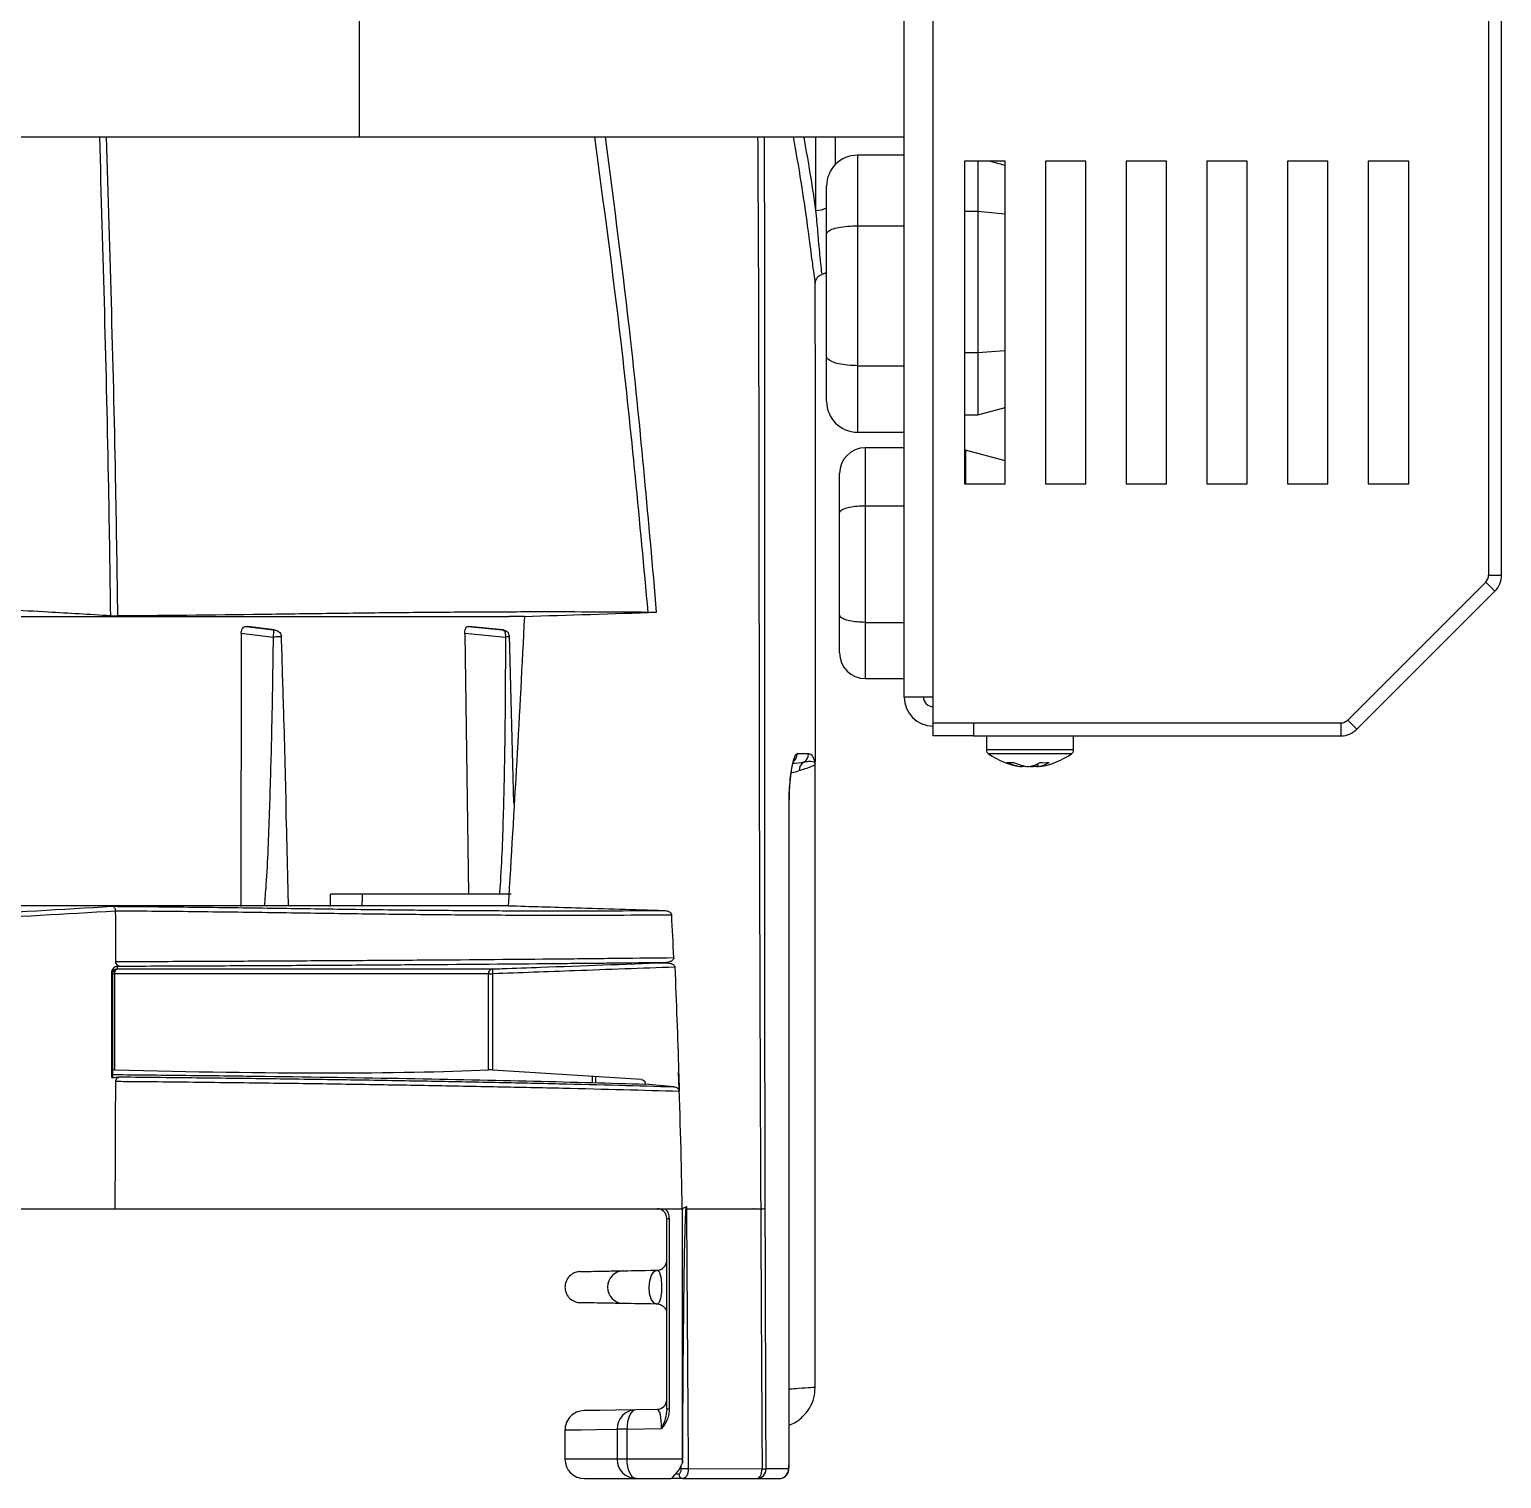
# Model space of a CAD drawing. Extents: x 9.3 to 87.2, y 0.6 to 68.8.
# Drawn here: x 39.923 to 44.482, y 54.122 to 58.611 of the extents above; entities that cross this region are included whole.
import ezdxf

# ---------------------------------------------------------------- set-up
doc = ezdxf.new("R2010")
doc.units = 0
doc.header["$MEASUREMENT"] = 0
doc.layers.add('OBJECT', color=7, linetype='CONTINUOUS')

msp = doc.modelspace()

# ---------------------------------------------------------------- linework, layer by layer
at = {"layer": 'OBJECT'}
for p, q in [((42.6315, 56.5432), (42.6315, 60.3632)), ((42.7215, 56.5432), (42.7215, 60.3632)), ((44.4415, 60.0258), (44.4415, 56.9206)), ((44.4815, 56.9206), (44.4815, 60.0258)), ((40.9445, 59.7782), (40.9445, 58.2782)), ((38.7275, 58.2782), (40.9445, 58.2782)), ((40.9445, 58.2782), (42.6315, 58.2782)), ((42.3585, 58.0508), (42.3585, 58.2782)), ((42.4185, 58.2782), (42.4185, 58.1924)), ((42.6315, 58.2217), (42.4875, 58.2217)), ((42.4875, 58.2217), (42.4875, 58.0031)), ((42.944, 58.2032), (42.819, 58.2032)), ((42.819, 58.2032), (42.819, 57.2032)), ((42.8595, 58.2032), (42.8595, 58.0472)), ((42.944, 58.1903), (42.8958, 58.2032)), ((42.944, 57.2032), (42.944, 58.2032)), ((43.194, 58.2032), (43.069, 58.2032)), ((43.069, 58.2032), (43.069, 57.2032)), ((43.194, 57.2032), (43.194, 58.2032)), ((43.444, 58.2032), (43.319, 58.2032)), ((43.319, 58.2032), (43.319, 57.2032)), ((43.444, 57.2032), (43.444, 58.2032)), ((43.694, 58.2032), (43.569, 58.2032)), ((43.569, 58.2032), (43.569, 57.2032)), ((43.694, 57.2032), (43.694, 58.2032)), ((43.944, 58.2032), (43.819, 58.2032)), ((43.819, 58.2032), (43.819, 57.2032)), ((43.944, 57.2032), (43.944, 58.2032)), ((44.194, 58.2032), (44.069, 58.2032)), ((44.069, 58.2032), (44.069, 57.2032)), ((44.194, 57.2032), (44.194, 58.2032)), ((42.3915, 57.977), (42.3915, 58.1257)), ((42.8595, 58.0472), (42.819, 58.0472)), ((42.944, 58.0395), (42.8595, 58.0472)), ((42.8595, 58.0472), (42.8595, 57.609)), ((42.4875, 58.0031), (42.6315, 58.0031)), ((42.4875, 58.0031), (42.4875, 57.5697)), ((42.3915, 57.5991), (42.3915, 57.977)), ((42.3915, 57.4597), (42.3915, 57.5991)), ((42.8595, 57.609), (42.819, 57.609)), ((42.944, 57.6153), (42.8595, 57.609)), ((42.8595, 57.609), (42.8595, 57.4177)), ((42.4875, 57.5697), (42.6315, 57.5697)), ((42.4875, 57.5697), (42.4875, 57.3637)), ((42.8595, 57.4177), (42.944, 57.4403)), ((42.819, 57.4177), (42.8595, 57.4177)), ((42.4875, 57.3637), (42.6315, 57.3637)), ((42.6315, 57.3153), (42.5115, 57.3153)), ((42.5115, 57.3153), (42.5115, 57.1358)), ((42.8215, 57.308), (42.819, 57.308)), ((42.944, 57.2752), (42.8215, 57.308)), ((42.8215, 57.308), (42.8215, 57.2032)), ((42.4315, 57.1133), (42.4315, 57.2353)), ((42.819, 57.2032), (42.944, 57.2032)), ((43.069, 57.2032), (43.194, 57.2032)), ((43.319, 57.2032), (43.444, 57.2032)), ((43.569, 57.2032), (43.694, 57.2032)), ((43.819, 57.2032), (43.944, 57.2032)), ((44.069, 57.2032), (44.194, 57.2032)), ((42.5115, 57.1358), (42.6315, 57.1358)), ((42.5115, 57.1358), (42.5115, 56.7745)), ((42.4315, 56.7984), (42.4315, 57.1133)), ((44.4328, 56.8994), (44.0053, 56.472)), ((44.4328, 56.8994), (44.461, 56.8712)), ((44.4415, 56.9206), (44.4815, 56.9206)), ((44.0336, 56.4437), (44.461, 56.8712)), ((42.4315, 56.6803), (42.4315, 56.7984)), ((40.5946, 56.7622), (40.6782, 56.7517)), ((40.5976, 56.7622), (40.5991, 56.7618)), ((40.6785, 56.7518), (40.5976, 56.7622)), ((40.6811, 56.7515), (40.5991, 56.7621)), ((40.6782, 56.7517), (40.6785, 56.7518)), ((41.2816, 56.7622), (41.3875, 56.7517)), ((41.3876, 56.7518), (41.2836, 56.7622)), ((41.3888, 56.7517), (41.2841, 56.7622)), ((41.3875, 56.7517), (41.3876, 56.7518)), ((42.5115, 56.7745), (42.6315, 56.7745)), ((42.5115, 56.7745), (42.5115, 56.6003)), ((40.5785, 56.7399), (40.5776, 55.894)), ((40.6777, 56.7275), (40.5785, 56.7399)), ((40.6778, 56.7291), (40.6777, 56.7275)), ((40.7037, 56.7284), (40.7036, 56.7299)), ((41.2713, 56.7399), (41.2827, 55.9325)), ((41.397, 56.7275), (41.2713, 56.7399)), ((41.397, 56.7291), (41.397, 56.7275)), ((41.4233, 56.2149), (41.4095, 56.7352)), ((42.5115, 56.6003), (42.6315, 56.6003)), ((42.7215, 56.5432), (42.6315, 56.5432)), ((42.7215, 56.4532), (42.7215, 56.5432)), ((42.7215, 56.4232), (42.7215, 56.4632)), ((42.7215, 56.4632), (42.8465, 56.4632)), ((42.8465, 56.4632), (42.8465, 56.4232)), ((42.8465, 56.4632), (43.9841, 56.4632)), ((43.9841, 56.4632), (43.9841, 56.4232)), ((44.0053, 56.472), (44.0336, 56.4437)), ((42.8465, 56.4232), (42.7215, 56.4232)), ((42.8465, 56.4232), (43.9841, 56.4232)), ((42.8865, 56.4232), (42.8865, 56.3798)), ((43.1565, 56.3798), (43.1565, 56.4232)), ((43.102, 56.3798), (42.8865, 56.3798)), ((43.0983, 56.3676), (42.8928, 56.3676)), ((43.1503, 56.3676), (43.0983, 56.3676)), ((43.1565, 56.3798), (43.102, 56.3798)), ((42.3565, 54.4047), (42.3565, 56.3357)), ((42.9959, 56.3278), (42.9964, 56.3315)), ((43.0014, 56.3278), (42.9959, 56.3283)), ((43.0017, 56.3303), (43.0014, 56.3278)), ((43.0052, 56.3278), (43.0053, 56.3296)), ((43.0215, 56.3284), (43.0253, 56.3278)), ((43.0253, 56.3292), (43.0253, 56.3278)), ((43.0416, 56.3281), (43.0417, 56.3278)), ((43.0417, 56.3278), (43.0471, 56.3283)), ((43.0472, 56.3278), (43.046, 56.3366)), ((42.2753, 54.1641), (42.2754, 56.2122)), ((40.725, 55.8967), (40.7189, 56.1621)), ((40.9548, 55.9325), (40.8559, 55.9325)), ((41.4153, 55.9325), (40.9548, 55.9325)), ((40.1902, 55.8802), (40.1902, 55.8802)), ((40.2052, 55.7086), (40.1952, 55.709)), ((41.8916, 55.7203), (41.8915, 55.7203)), ((40.1805, 55.6858), (40.1871, 55.6858)), ((40.1871, 55.6858), (40.1871, 55.3881)), ((41.3443, 55.6858), (40.1871, 55.6858)), ((40.1952, 55.7008), (41.3569, 55.7008)), ((41.3443, 55.388), (41.3443, 55.6858)), ((41.3443, 55.6858), (41.3572, 55.6858)), ((41.3572, 55.6858), (41.3572, 55.3877)), ((41.8186, 55.3581), (41.3572, 55.3877)), ((41.6665, 55.3487), (41.6665, 55.3679)), ((41.6764, 55.3672), (41.6764, 55.3485)), ((41.8301, 55.344), (41.8299, 55.3485)), ((41.9189, 55.336), (41.8301, 55.344)), ((41.9334, 55.3805), (41.9334, 55.3818)), ((39.7209, 54.9582), (40.1886, 54.9582)), ((41.8965, 54.9282), (41.9045, 54.9282)), ((41.8965, 54.3383), (41.8965, 54.9282)), ((41.9045, 54.9282), (41.9045, 54.3383)), ((41.9448, 54.9582), (41.9448, 54.1822)), ((41.9576, 54.9582), (42.1335, 54.9582)), ((42.1335, 54.9582), (42.1661, 54.9582)), ((42.1679, 54.9582), (42.1661, 54.9582)), ((42.1679, 54.9582), (42.1875, 54.9582)), ((41.8656, 54.6628), (41.8671, 54.6627)), ((41.8671, 54.3367), (41.8007, 54.3355)), ((41.8965, 54.3383), (41.9045, 54.3383)), ((41.5815, 54.2728), (41.5815, 54.1822)), ((41.7736, 54.2756), (41.743, 54.2756)), ((41.743, 54.2756), (41.743, 54.1822)), ((41.7736, 54.2756), (41.8806, 54.2774)), ((41.7736, 54.1822), (41.7736, 54.2756)), ((41.743, 54.1822), (41.5815, 54.1822)), ((41.7736, 54.1822), (41.743, 54.1822)), ((41.9448, 54.1822), (41.7736, 54.1822)), ((41.9417, 54.1524), (41.9416, 54.1631)), ((42.2741, 54.1497), (42.2751, 54.1617)), ((42.2751, 54.1617), (42.2749, 54.1641)), ((42.2752, 54.1641), (42.2749, 54.1641)), ((41.6415, 54.1222), (41.8018, 54.1222)), ((41.8018, 54.1222), (41.9105, 54.1222)), ((41.9468, 54.1222), (41.9105, 54.1222)), ((41.9244, 54.1372), (41.934, 54.1372)), ((41.9468, 54.1222), (42.1748, 54.1222)), ((42.1919, 54.1518), (41.9631, 54.1526)), ((42.2741, 54.1497), (42.2739, 54.1522))]:
    msp.add_line(p, q, dxfattribs=at)
at = {"layer": 'OBJECT', "flags": 128}
for points in [[(42.3915, 57.8587), (42.3861, 57.8555), (42.3774, 57.8519)], [(43.0052, 56.3278), (43.006, 56.3285), (43.0067, 56.3293)], [(43.0379, 56.3278), (43.0371, 56.3285), (43.0364, 56.3293)], [(43.0471, 56.3287), (43.0453, 56.3285), (43.0379, 56.3278)], [(42.275, 56.2122), (42.2753, 56.2122), (42.2753, 56.2122)], [(40.1952, 55.709), (40.1952, 55.7087), (40.1952, 55.7045), (40.1952, 55.7008)], [(40.1871, 55.6858), (40.1872, 55.6887), (40.1877, 55.6914), (40.1884, 55.694), (40.1894, 55.6962), (40.1906, 55.6981), (40.192, 55.6995), (40.1936, 55.7004), (40.1952, 55.7008)], [(41.8656, 54.6628), (41.8562, 54.6669), (41.8484, 54.6783), (41.8433, 54.6953), (41.8417, 54.7152), (41.8438, 54.7352), (41.8494, 54.7522), (41.8575, 54.7636), (41.867, 54.7677)], [(41.8689, 54.6641), (41.8671, 54.6627), (41.8671, 54.6627), (41.8671, 54.6627)], [(41.8007, 54.3355), (41.7375, 54.3344), (41.6901, 54.3336), (41.6583, 54.3331), (41.6425, 54.3328), (41.6405, 54.3328)], [(41.8007, 54.3355), (41.7953, 54.3343), (41.7901, 54.3308), (41.7853, 54.3253), (41.7812, 54.3178), (41.7778, 54.3087), (41.7754, 54.2984), (41.774, 54.2872), (41.7736, 54.2756)], [(41.5815, 54.2728), (41.5835, 54.2728), (41.5995, 54.2731), (41.6315, 54.2736), (41.6793, 54.2745), (41.743, 54.2756)], [(41.8018, 54.1222), (41.7963, 54.1234), (41.791, 54.1268), (41.7861, 54.1323), (41.7818, 54.1398), (41.7783, 54.1489), (41.7757, 54.1593), (41.7741, 54.1705), (41.7736, 54.1822)], [(42.1748, 54.1222), (42.1781, 54.1228), (42.1813, 54.1245), (42.1843, 54.1272), (42.1868, 54.1309), (42.189, 54.1353), (42.1905, 54.1405), (42.1915, 54.146), (42.1919, 54.1518)]]:
    msp.add_lwpolyline(points, dxfattribs=at)
at = {"layer": 'OBJECT'}
for centre, radius, start, end in [((42.4875, 58.1257), 0.096, 90, 180), ((42.3589, 58.1198), 0.0689, 269.7167, 298.28), ((42.4875, 57.4597), 0.096, 180, 270), ((42.5115, 57.2353), 0.08, 90, 180), ((44.4115, 56.9206), 0.03, 315, 0), ((44.4115, 56.9206), 0.07, 315, 0), ((42.5115, 56.6803), 0.08, 180, 270), ((42.7215, 56.5432), 0.09, 180, 270), ((42.7215, 56.5432), 0.03, 180, 270), ((43.9841, 56.4932), 0.03, 270, 315), ((43.9841, 56.4932), 0.07, 270, 315), ((42.2706, 56.3672), 0.0301, 306.7314, 0.0158), ((42.336, 56.3158), 0.0297, 120.7255, 180.837), ((42.3057, 56.3672), 0.03, 300.2765, 359.994), ((42.9015, 56.3798), 0.015, 180, 234.3318), ((43.0215, 56.547), 0.2208, 234.3318, 262.0078), ((43.0215, 56.547), 0.2208, 277.9922, 305.6682), ((43.1415, 56.3798), 0.015, 305.6682, 0), ((42.9603, 56.4359), 0.0959, 263.8937, 276.1063), ((43.0107, 56.4694), 0.1425, 244.8122, 264.0174), ((43.0342, 56.4823), 0.1554, 245.8158, 263.9361), ((43.0083, 56.3345), 0.00963, 202.5051, 224.4737), ((43.0035, 56.423), 0.0963, 278.4833, 301.0829), ((43.0099, 56.477), 0.1501, 275.9079, 284.1977), ((43.0351, 56.4099), 0.083, 278.3725, 303.3307), ((43.067, 56.514), 0.1741, 265.4693, 274.5307), ((40.1955, 55.6947), 0.015, 146.1157, 179.9981), ((40.1955, 55.6858), 0.015, 91.3475, 179.9832), ((41.3585, 55.6866), 0.0143, 96.4948, 183.2089), ((41.5818, 55.6978), 0.2249, 179.2164, 183.0351), ((41.8665, 54.9282), 0.03, 0, 90), ((41.8595, 54.9282), 0.045, 0, 41.8103), ((42.1864, 55.315), 0.3568, 270.1847, 272.4484), ((41.7637, 54.7152), 0.0507, 91.7195, 268.2155), ((41.8023, 54.2762), 0.0594, 91.5757, 180.6127), ((41.8665, 54.3667), 0.03, 271, 0), ((41.6415, 54.2728), 0.06, 91, 181.0759), ((41.6415, 54.1822), 0.06, 180, 270), ((41.8024, 54.1816), 0.0594, 179.4214, 269.4106), ((42.0048, 54.1822), 0.06, 180, 191.1569), ((42.2452, 54.1641), 0.03, 355.2512, 0.0013), ((41.948, 54.1362), 0.0141, 175.9417, 265.2627), ((41.9616, 53.0402), 1.1124, 89.9229, 91.0247), ((42.1746, 54.1519), 0.0297, 270.556, 0.5446), ((42.1905, 54.3822), 0.2304, 270.3476, 273.4245), ((42.2441, 54.1521), 0.0298, 270.3002, 0.2956), ((42.2443, 54.1522), 0.03, 270, 355.2215)]:
    msp.add_arc(centre, radius, start, end, dxfattribs=at)
for centre, major_axis, ratio, start_param, end_param in [((38.1141, 57.0772), (3.6002, -0.218), 0.063145, 5.476315, 5.477433), ((38.1162, 57.0772), (3.6002, -0.2775), 0.04139, 5.78984, 5.790958), ((36.9722, 36.1325), (2.8524, 49.5102), 0.060338, 5.126441, 5.127288), ((36.9314, 35.4214), (2.955, 51.2919), 0.060338, 5.126499, 5.127259), ((40.1955, 55.3868), (0.015, -0.001), 0.058259, 2.175467, 3.145395), ((38.1065, 55.701), (3.68, -0.2402), 0.058259, 5.317059, 5.791677), ((41.3575, 55.3868), (0.015, -0.001), 0.058259, 1.592052, 2.650084), ((41.8665, 54.2767), (0.0006, 0.06), 0.234538, 4.727081, 6.289684), ((41.8848, 54.1822), (0.0424, 0.0424), 0.999956, 4.649724, 5.173547)]:
    msp.add_ellipse(centre, major_axis=major_axis, ratio=ratio, start_param=start_param, end_param=end_param, dxfattribs=at)
for points, knots in [([(40.1398, 58.2782), (40.1504, 57.9159), (40.165, 57.4217), (40.172, 56.9269), (40.1739, 56.7948)], [0, 0, 0, 0, 0.7330386, 1, 1, 1, 1]), ([(40.197, 56.7944), (40.195, 56.9265), (40.1879, 57.4214), (40.1729, 57.9158), (40.1619, 58.2782)], [0, 0, 0, 0, 0.266884, 1, 1, 1, 1]), ([(41.6726, 58.2782), (41.7011, 58.0667), (41.767, 57.577), (41.8123, 57.085), (41.8381, 56.8056)], [0, 0, 0, 0, 0.432079, 1, 1, 1, 1]), ([(41.8653, 56.8061), (41.8409, 57.086), (41.798, 57.5778), (41.7343, 58.0673), (41.7069, 58.2782)], [0, 0, 0, 0, 0.5692, 1, 1, 1, 1]), ([(42.1781, 58.2782), (42.1788, 58.1512), (42.1822, 57.5344), (42.1816, 56.4277), (42.1855, 55.4481), (42.1875, 54.9582)], [0, 0, 0, 0, 0.114755, 0.557372, 1, 1, 1, 1]), ([(42.2016, 54.9585), (42.2006, 55.4483), (42.1987, 56.4278), (42.2017, 57.5344), (42.1996, 58.1512), (42.1992, 58.2782)], [0, 0, 0, 0, 0.442595, 0.885233, 1, 1, 1, 1]), ([(42.2881, 58.2782), (42.2909, 58.2623), (42.3036, 58.191), (42.3203, 58.0874), (42.336, 57.9718), (42.3464, 57.8927), (42.3537, 57.8418), (42.3553, 57.8306), (42.3561, 57.825)], [0, 0, 0, 0, 0.058348, 0.262354, 0.45896, 0.661146, 0.828782, 1, 1, 1, 1]), ([(42.3585, 58.0508), (42.3556, 58.0714), (42.3471, 58.1306), (42.3345, 58.2066), (42.3232, 58.2691), (42.3216, 58.2782)], [0, 0, 0, 0, 0.312322, 0.899937, 1, 1, 1, 1]), ([(42.3767, 57.856), (42.3767, 57.8555), (42.3769, 57.8542), (42.3735, 57.8883), (42.3688, 57.938), (42.3638, 57.9941), (42.3607, 58.0276), (42.3585, 58.0508)], [0, 0, 0, 0, 0.163091, 0.439551, 0.723731, 0.808784, 1, 1, 1, 1]), ([(42.3915, 57.977), (42.3915, 57.977), (42.3916, 57.9794), (42.3941, 57.9848), (42.4062, 57.9923), (42.428, 57.9984), (42.456, 58.0024), (42.477, 58.0029), (42.4875, 58.0031)], [0, 0, 0, 0, 0.003687, 0.16918, 0.383478, 0.59087, 0.795384, 1, 1, 1, 1]), ([(42.3564, 57.825), (42.3564, 57.8255), (42.3565, 57.8279), (42.3578, 57.8346), (42.3626, 57.8431), (42.37, 57.85), (42.3759, 57.8515), (42.378, 57.8521)], [0, 0, 0, 0, 0.048096, 0.23216, 0.51696, 0.829885, 1, 1, 1, 1]), ([(42.3568, 56.3416), (42.3568, 56.3835), (42.3568, 56.5123), (42.3568, 56.727), (42.3569, 56.9851), (42.3569, 57.2417), (42.3571, 57.4991), (42.3565, 57.6936), (42.3565, 57.8026), (42.3565, 57.825)], [0, 0, 0, 0, 0.084797, 0.2604, 0.434229, 0.606655, 0.779484, 0.954653, 1, 1, 1, 1]), ([(42.4875, 57.5697), (42.477, 57.5699), (42.456, 57.5705), (42.428, 57.5751), (42.4062, 57.582), (42.3941, 57.5903), (42.3916, 57.5963), (42.3915, 57.599), (42.3915, 57.5991)], [0, 0, 0, 0, 0.204615, 0.409128, 0.616517, 0.83082, 0.99631, 1, 1, 1, 1]), ([(42.4315, 57.1133), (42.4315, 57.1134), (42.4316, 57.1154), (42.4336, 57.1201), (42.4437, 57.1265), (42.4619, 57.1317), (42.4853, 57.1352), (42.5028, 57.1356), (42.5115, 57.1358)], [0, 0, 0, 0, 0.0036878, 0.1691837, 0.3834819, 0.5908735, 0.7953886, 1, 1, 1, 1]), ([(40.1739, 56.7948), (40.1095, 56.7987), (40.0451, 56.8024), (39.9807, 56.8061), (39.8984, 56.8108), (39.816, 56.8154), (39.7337, 56.82)], [0.00042223, 0.00042223, 0.00042223, 0.00042223, 0.00998302, 0.00998302, 0.00998302, 0.02220394, 0.02220394, 0.02220394, 0.02220394]), ([(41.8381, 56.8056), (41.7865, 56.806), (41.7325, 56.8063), (41.6201, 56.8067), (41.5617, 56.8068), (41.4403, 56.8067), (41.3773, 56.8065), (41.247, 56.8058), (41.18, 56.8053), (41.0419, 56.804), (40.971, 56.8032), (40.8252, 56.8014), (40.7503, 56.8003), (40.5212, 56.7974), (40.3623, 56.7956), (40.197, 56.7944)], [0, 0, 0, 0, 0.125, 0.125, 0.25, 0.25, 0.375, 0.375, 0.5, 0.5, 0.625, 0.625, 0.75, 0.75, 1, 1, 1, 1]), ([(42.5115, 56.7745), (42.5028, 56.7748), (42.4853, 56.7753), (42.4619, 56.7789), (42.4437, 56.7845), (42.4336, 56.7913), (42.4316, 56.7962), (42.4315, 56.7984), (42.4315, 56.7984)], [0, 0, 0, 0, 0.2046121, 0.409128, 0.6165191, 0.8308208, 0.996312, 1, 1, 1, 1]), ([(39.4265, 56.7932), (39.5294, 56.7932), (39.6303, 56.7932), (39.8281, 56.7932), (39.9252, 56.7932), (40.1151, 56.7932), (40.2075, 56.7932), (40.342, 56.7932), (40.3862, 56.7932), (40.4733, 56.7932), (40.5163, 56.7932), (40.6428, 56.7932), (40.7239, 56.7932), (40.8408, 56.7932), (40.8789, 56.7932), (40.9536, 56.7932), (40.9902, 56.7932), (41.0972, 56.7932), (41.1647, 56.7932), (41.2605, 56.7932), (41.2915, 56.7932), (41.3366, 56.7932), (41.3514, 56.7932), (41.3805, 56.7932), (41.3948, 56.7932), (41.4091, 56.7932)], [0, 0, 0, 0, 0.125, 0.125, 0.25, 0.25, 0.375, 0.375, 0.4375, 0.4375, 0.5, 0.5, 0.625, 0.625, 0.6875, 0.6875, 0.75, 0.75, 0.875, 0.875, 0.9375, 0.9375, 0.96875, 0.96875, 1, 1, 1, 1]), ([(40.1739, 56.7948), (40.1767, 56.7947), (40.18, 56.7946), (40.1878, 56.7944), (40.1922, 56.7944), (40.197, 56.7944)], [0, 0, 0, 0, 0.5, 0.5, 1, 1, 1, 1]), ([(40.5785, 56.7399), (40.5787, 56.7425), (40.5791, 56.7477), (40.582, 56.7545), (40.5863, 56.7595), (40.5908, 56.7619), (40.5936, 56.7621), (40.5946, 56.7622)], [0, 0, 0, 0, 0.221451, 0.442936, 0.663374, 0.88227, 1, 1, 1, 1]), ([(40.6782, 56.7517), (40.6782, 56.7517), (40.6786, 56.7516), (40.6793, 56.7507), (40.6794, 56.7476), (40.6789, 56.7418), (40.6783, 56.7357), (40.678, 56.7313), (40.6778, 56.7291)], [0, 0, 0, 0, 0.004563, 0.169628, 0.473652, 0.691285, 0.845259, 1, 1, 1, 1]), ([(40.6785, 56.7518), (40.6786, 56.7517), (40.6808, 56.7516), (40.6858, 56.7509), (40.6927, 56.748), (40.6986, 56.7431), (40.7026, 56.737), (40.7033, 56.7322), (40.7036, 56.7299)], [0, 0, 0, 0, 0.005299, 0.1814695, 0.4108007, 0.6144104, 0.8069869, 1, 1, 1, 1]), ([(41.2713, 56.7399), (41.2714, 56.7425), (41.2716, 56.7477), (41.2734, 56.7545), (41.2762, 56.7595), (41.2791, 56.7619), (41.281, 56.7621), (41.2816, 56.7622)], [0, 0, 0, 0, 0.2214495, 0.4429378, 0.6633712, 0.8822678, 1, 1, 1, 1]), ([(41.3875, 56.7517), (41.3876, 56.7517), (41.3886, 56.7516), (41.3913, 56.7507), (41.3944, 56.7476), (41.3963, 56.7418), (41.3971, 56.7357), (41.3971, 56.7313), (41.397, 56.7291)], [0, 0, 0, 0, 0.004557, 0.169629, 0.473651, 0.691287, 0.845259, 1, 1, 1, 1]), ([(41.3876, 56.7518), (41.3877, 56.7517), (41.3897, 56.7516), (41.3942, 56.7509), (41.4002, 56.7479), (41.4046, 56.7443), (41.4059, 56.7414), (41.4062, 56.7408)], [0, 0, 0, 0, 0.0078, 0.267406, 0.60532, 0.905341, 1, 1, 1, 1]), ([(40.6777, 56.7275), (40.6773, 56.6973), (40.6759, 56.592), (40.6727, 56.4115), (40.6661, 56.1861), (40.6599, 56.0143), (40.6522, 55.918), (40.6505, 55.8967)], [0, 0, 0, 0, 0.108843, 0.380177, 0.651516, 0.922882, 1, 1, 1, 1]), ([(40.7036, 56.7299), (40.701, 56.7297), (40.6957, 56.7293), (40.6838, 56.7292), (40.6778, 56.7291)], [0, 0, 0, 0, 0.488037, 1, 1, 1, 1]), ([(40.7184, 56.1624), (40.7183, 56.1723), (40.7175, 56.29), (40.7111, 56.4787), (40.7058, 56.6575), (40.7037, 56.7284)], [0, 0, 0, 0, 0.052177, 0.624298, 1, 1, 1, 1]), ([(41.397, 56.7275), (41.397, 56.6973), (41.3968, 56.592), (41.3954, 56.4115), (41.391, 56.1861), (41.3852, 56.0263), (41.3793, 55.9418), (41.3786, 55.9325)], [0, 0, 0, 0, 0.113749, 0.397313, 0.680882, 0.96448, 1, 1, 1, 1]), ([(41.4095, 56.7299), (41.4093, 56.7297), (41.4089, 56.7293), (41.4011, 56.7292), (41.397, 56.7291)], [0, 0, 0, 0, 0.488036, 1, 1, 1, 1]), ([(41.4096, 56.7299), (41.4093, 56.7325), (41.409, 56.7365), (41.4069, 56.7397), (41.4062, 56.7408)], [0, 0, 0, 0, 0.6814, 1, 1, 1, 1]), ([(42.3007, 56.3672), (42.2979, 56.3672), (42.2951, 56.3641), (42.2909, 56.3545), (42.2895, 56.3504), (42.2868, 56.3407), (42.2854, 56.335), (42.2829, 56.3217), (42.2817, 56.3141), (42.28, 56.3017), (42.2795, 56.2973), (42.2785, 56.2881), (42.278, 56.2833), (42.2768, 56.2683), (42.2761, 56.2578), (42.2752, 56.2354), (42.275, 56.2239), (42.275, 56.2122)], [0, 0, 0, 0, 0.25, 0.25, 0.375, 0.375, 0.5, 0.5, 0.625, 0.625, 0.6875, 0.6875, 0.75, 0.75, 0.875, 0.875, 1, 1, 1, 1]), ([(42.2755, 56.2125), (42.2754, 56.2176), (42.2753, 56.2353), (42.2768, 56.265), (42.2797, 56.2975), (42.2839, 56.3242), (42.2876, 56.3405), (42.2912, 56.3476), (42.2903, 56.3464), (42.2902, 56.3462)], [0, 0, 0, 0, 0.070107, 0.247289, 0.426385, 0.615329, 0.816967, 0.978621, 1, 1, 1, 1]), ([(42.3566, 56.3383), (42.3566, 56.3383), (42.3566, 56.3383), (42.3546, 56.3413), (42.3442, 56.3451), (42.3259, 56.3421), (42.3208, 56.3413)], [0, 0, 0, 0, 0.025516, 0.174702, 0.771823, 1, 1, 1, 1]), ([(42.3565, 56.3416), (42.356, 56.3434), (42.3549, 56.3472), (42.3463, 56.3661), (42.3382, 56.367), (42.3357, 56.3672)], [0, 0, 0, 0, 0.390964, 0.810988, 1, 1, 1, 1]), ([(42.2814, 56.3094), (42.2822, 56.3095), (42.292, 56.3102), (42.2994, 56.3129), (42.3063, 56.3154)], [0, 0, 0, 0, 0.0754868, 1, 1, 1, 1]), ([(42.3063, 56.3154), (42.3128, 56.3175), (42.3335, 56.3243), (42.3513, 56.3296), (42.3566, 56.3358), (42.3565, 56.3357), (42.3565, 56.3357)], [0, 0, 0, 0, 0.207804, 0.661614, 0.973314, 1, 1, 1, 1]), ([(42.3566, 56.3357), (42.3566, 56.3359), (42.3565, 56.3367), (42.3566, 56.3376), (42.3568, 56.3383)], [0, 0, 0, 0, 0.195956, 1, 1, 1, 1]), ([(41.3819, 55.8967), (41.2701, 55.8967), (41.1441, 55.8967), (40.864, 55.8967), (40.7116, 55.8967), (40.3826, 55.8967), (40.2081, 55.8967), (39.8391, 55.8967), (39.6472, 55.8967), (39.4478, 55.8967)], [0, 0, 0, 0, 0.25, 0.25, 0.5, 0.5, 0.75, 0.75, 1, 1, 1, 1]), ([(40.18, 55.8949), (40.2654, 55.8943), (40.3496, 55.8935), (40.5146, 55.8916), (40.5954, 55.8905), (40.7537, 55.8883), (40.8312, 55.8872), (40.9826, 55.8851), (41.0563, 55.8842), (41.1998, 55.8827), (41.2696, 55.8821), (41.4051, 55.8813), (41.4708, 55.8811), (41.5975, 55.8809), (41.6586, 55.881), (41.7762, 55.8814), (41.8327, 55.8817), (41.8868, 55.8822)], [0, 0, 0, 0, 0.125, 0.125, 0.25, 0.25, 0.375, 0.375, 0.5, 0.5, 0.625, 0.625, 0.75, 0.75, 0.875, 0.875, 1, 1, 1, 1]), ([(40.1902, 55.8802), (40.1901, 55.884), (40.1889, 55.8877), (40.1852, 55.893), (40.1826, 55.8946), (40.18, 55.8949)], [0, 0, 0, 0, 0.5, 0.5, 1, 1, 1, 1]), ([(41.912, 55.8679), (41.8576, 55.8674), (41.8008, 55.8671), (41.6824, 55.8666), (41.621, 55.8665), (41.4933, 55.8666), (41.4271, 55.8668), (41.2905, 55.8675), (41.2201, 55.8681), (41.0753, 55.8695), (41.0009, 55.8704), (40.848, 55.8725), (40.7697, 55.8736), (40.6099, 55.8758), (40.5282, 55.8769), (40.3615, 55.8788), (40.2765, 55.8796), (40.1902, 55.8802)], [0, 0, 0, 0, 0.125, 0.125, 0.25, 0.25, 0.375, 0.375, 0.5, 0.5, 0.625, 0.625, 0.75, 0.75, 0.875, 0.875, 1, 1, 1, 1]), ([(41.8868, 55.8822), (41.8919, 55.882), (41.8969, 55.8812), (41.904, 55.8782), (41.9063, 55.8769), (41.9102, 55.8733), (41.9118, 55.8708), (41.912, 55.8679)], [0, 0, 0, 0, 0.5, 0.5, 0.75, 0.75, 1, 1, 1, 1]), ([(40.1952, 55.709), (40.1931, 55.7091), (40.191, 55.7087), (40.1868, 55.7069), (40.1848, 55.7055), (40.1831, 55.7031)], [0, 0, 0, 0, 0.5, 0.5, 1, 1, 1, 1]), ([(40.1906, 55.7238), (40.2772, 55.7241), (40.3625, 55.7245), (40.5298, 55.7252), (40.6935, 55.726), (40.8502, 55.7269), (40.965, 55.7276), (41.0028, 55.7279), (41.0776, 55.7284), (41.1145, 55.7286), (41.2965, 55.7299), (41.4334, 55.731), (41.6258, 55.7329), (41.6878, 55.7335), (41.8068, 55.7348), (41.8639, 55.7354), (41.9185, 55.7361)], [0, 0, 0, 0, 0.125, 0.125, 0.25, 0.375, 0.375, 0.4375, 0.4375, 0.5, 0.5, 0.75, 0.75, 0.875, 0.875, 1, 1, 1, 1]), ([(40.2052, 55.7086), (40.2022, 55.7087), (40.1992, 55.7097), (40.1951, 55.7129), (40.1937, 55.7143), (40.1915, 55.7182), (40.1906, 55.7209), (40.1906, 55.7238)], [0, 0, 0, 0, 0.5, 0.5, 0.75, 0.75, 1, 1, 1, 1]), ([(41.8915, 55.7203), (41.8378, 55.7197), (41.7817, 55.7191), (41.665, 55.7179), (41.6043, 55.7173), (41.416, 55.7156), (41.2823, 55.7145), (41.1048, 55.7133), (41.0687, 55.713), (40.9958, 55.7126), (40.959, 55.7123), (40.8471, 55.7117), (40.6945, 55.7108), (40.5352, 55.71), (40.3724, 55.7093), (40.2895, 55.709), (40.2052, 55.7086)], [0, 0, 0, 0, 0.125, 0.125, 0.25, 0.25, 0.5, 0.5, 0.5625, 0.5625, 0.625, 0.625, 0.75, 0.875, 0.875, 1, 1, 1, 1]), ([(41.3569, 55.7008), (41.3669, 55.7012), (41.3769, 55.7016), (41.3869, 55.7019), (41.4269, 55.7034), (41.4668, 55.7049), (41.5068, 55.7063), (41.6351, 55.711), (41.7633, 55.7157), (41.8916, 55.7203)], [0, 0, 0, 0, 0.000762, 0.000762, 0.000762, 0.00381, 0.00381, 0.00381, 0.01359231, 0.01359231, 0.01359231, 0.01359231]), ([(41.9217, 55.7064), (41.8183, 55.7027), (41.7148, 55.6989), (41.6113, 55.6952), (41.5266, 55.6921), (41.4419, 55.689), (41.3572, 55.6858)], [0, 0, 0, 0, 0.00789064, 0.00789064, 0.00789064, 0.01435076, 0.01435076, 0.01435076, 0.01435076]), ([(41.9185, 55.7361), (41.9186, 55.7345), (41.9182, 55.733), (41.9168, 55.7303), (41.9159, 55.7291), (41.9127, 55.7261), (41.9102, 55.7247), (41.9025, 55.7214), (41.8971, 55.7205), (41.8916, 55.7203)], [0, 0, 0, 0, 0.125, 0.125, 0.25, 0.25, 0.5, 0.5, 1, 1, 1, 1]), ([(41.8916, 55.7203), (41.8974, 55.7205), (41.9032, 55.7199), (41.9115, 55.7173), (41.9143, 55.7161), (41.918, 55.7133), (41.9192, 55.7123), (41.921, 55.7097), (41.9217, 55.7081), (41.9217, 55.7064)], [0, 0, 0, 0, 0.5, 0.5, 0.75, 0.75, 0.875, 0.875, 1, 1, 1, 1]), ([(40.1784, 55.3642), (40.1791, 55.3642), (40.1798, 55.3643), (40.1805, 55.3644), (40.1838, 55.3647), (40.1872, 55.365), (40.1905, 55.3653), (40.1949, 55.3657), (40.1993, 55.3661), (40.2037, 55.3665)], [-0.000105601, -0.000105601, -0.000105601, -0.000105601, 0, 0, 0, 0.000491028, 0.000491028, 0.000491028, 0.001145693, 0.001145693, 0.001145693, 0.001145693]), ([(40.1805, 55.3738), (40.2623, 55.3731), (40.3426, 55.3722), (40.5006, 55.3705), (40.5782, 55.3695), (40.8062, 55.3665), (40.9521, 55.3642), (41.2295, 55.3591), (41.3609, 55.3564), (41.608, 55.3505), (41.7234, 55.3473), (41.8301, 55.344)], [0, 0, 0, 0, 0.125, 0.125, 0.25, 0.25, 0.5, 0.5, 0.75, 0.75, 1, 1, 1, 1]), ([(40.1904, 55.3519), (40.1904, 55.3546), (40.1912, 55.3571), (40.1932, 55.3608), (40.1944, 55.3621), (40.1982, 55.3653), (40.2009, 55.3662), (40.2037, 55.3665)], [0, 0, 0, 0, 0.25, 0.25, 0.5, 0.5, 1, 1, 1, 1]), ([(41.9354, 55.3213), (41.8246, 55.3246), (41.7042, 55.3278), (41.5095, 55.3323), (41.4423, 55.3338), (41.3039, 55.3366), (41.2326, 55.3379), (41.0858, 55.3405), (41.0102, 55.3418), (40.8556, 55.3442), (40.7765, 55.3453), (40.6148, 55.3474), (40.5322, 55.3484), (40.4057, 55.3498), (40.3632, 55.3503), (40.2988, 55.3509), (40.2773, 55.3511), (40.234, 55.3515), (40.2122, 55.3517), (40.1904, 55.3519)], [0, 0, 0, 0, 0.25, 0.25, 0.375, 0.375, 0.5, 0.5, 0.625, 0.625, 0.75, 0.75, 0.875, 0.875, 0.9375, 0.9375, 0.96875, 0.96875, 1, 1, 1, 1]), ([(40.2037, 55.3665), (40.2894, 55.3657), (40.3736, 55.3648), (40.5391, 55.363), (40.6203, 55.362), (40.779, 55.3599), (40.8566, 55.3588), (41.0085, 55.3564), (41.0827, 55.3551), (41.227, 55.3526), (41.2971, 55.3512), (41.4332, 55.3484), (41.4992, 55.347), (41.6909, 55.3425), (41.8095, 55.3393), (41.9189, 55.336)], [0, 0, 0, 0, 0.125, 0.125, 0.25, 0.25, 0.375, 0.375, 0.5, 0.5, 0.625, 0.625, 0.75, 0.75, 1, 1, 1, 1]), ([(41.8186, 55.3581), (41.8214, 55.3579), (41.824, 55.3571), (41.8283, 55.3537), (41.8298, 55.3512), (41.8299, 55.3485)], [0, 0, 0, 0, 0.5, 0.5, 1, 1, 1, 1]), ([(41.9189, 55.336), (41.9229, 55.3356), (41.9268, 55.3342), (41.933, 55.3291), (41.9353, 55.3253), (41.9354, 55.3213)], [0, 0, 0, 0, 0.5, 0.5, 1, 1, 1, 1]), ([(40.1886, 54.9582), (40.3644, 54.9582), (40.5338, 54.9582), (40.7785, 54.9582), (40.8583, 54.9582), (41.0139, 54.9582), (41.0898, 54.9582), (41.2009, 54.9582), (41.2374, 54.9582), (41.3093, 54.9582), (41.3447, 54.9582), (41.4491, 54.9582), (41.5165, 54.9582), (41.7117, 54.9582), (41.8328, 54.9582), (41.9448, 54.9582)], [0, 0, 0, 0, 0.25, 0.25, 0.375, 0.375, 0.5, 0.5, 0.5625, 0.5625, 0.625, 0.625, 0.75, 0.75, 1, 1, 1, 1]), ([(41.9459, 54.1706), (41.9465, 54.3031), (41.9473, 54.4356), (41.9493, 54.6343), (41.95, 54.7006), (41.9515, 54.7999), (41.9521, 54.833), (41.9533, 54.8827), (41.9537, 54.8993), (41.9545, 54.9241), (41.9548, 54.9324), (41.9554, 54.9448), (41.9556, 54.9489), (41.9561, 54.9551), (41.9562, 54.9571), (41.9565, 54.9602), (41.9566, 54.9613), (41.9569, 54.9628), (41.9569, 54.9633), (41.9571, 54.9641), (41.9572, 54.9643), (41.9573, 54.9648), (41.9574, 54.9651), (41.9576, 54.9652)], [0, 0, 0, 0, 0.5, 0.5, 0.75, 0.75, 0.875, 0.875, 0.9375, 0.9375, 0.96875, 0.96875, 0.984375, 0.984375, 0.992187, 0.992187, 0.996094, 0.996094, 0.998047, 0.998047, 0.999023, 0.999023, 1, 1, 1, 1]), ([(41.9576, 54.9582), (41.9577, 54.9482), (41.9577, 54.9382), (41.9578, 54.9282), (41.9581, 54.8882), (41.9583, 54.8482), (41.9586, 54.8082), (41.9596, 54.6482), (41.9607, 54.4882), (41.9618, 54.3283), (41.9622, 54.2697), (41.9627, 54.2111), (41.9631, 54.1526)], [0, 0, 0, 0, 0.000762, 0.000762, 0.000762, 0.00381, 0.00381, 0.00381, 0.016002, 0.016002, 0.016002, 0.02046462, 0.02046462, 0.02046462, 0.02046462]), ([(42.1875, 54.9582), (42.1882, 54.8238), (42.1889, 54.6894), (42.1903, 54.4206), (42.1911, 54.2862), (42.1919, 54.1518)], [0, 0, 0, 0, 0.5, 0.5, 1, 1, 1, 1]), ([(42.2043, 54.1522), (42.2038, 54.2866), (42.2033, 54.421), (42.2024, 54.6898), (42.202, 54.8242), (42.2016, 54.9585)], [0, 0, 0, 0, 0.5, 0.5, 1, 1, 1, 1]), ([(41.8671, 54.7677), (41.8748, 54.7678), (41.8825, 54.7711), (41.8934, 54.7822), (41.8965, 54.7899), (41.8965, 54.7977)], [0, 0, 0, 0, 0.5, 0.5, 1, 1, 1, 1]), ([(41.629, 54.7636), (41.625, 54.7632), (41.616, 54.7624), (41.6016, 54.7557), (41.5906, 54.7447), (41.5842, 54.7323), (41.5814, 54.7211), (41.5814, 54.7092), (41.5844, 54.6976), (41.5898, 54.6874), (41.5991, 54.677), (41.6125, 54.6687), (41.6239, 54.6675), (41.629, 54.6669)], [0, 0, 0, 0, 0.080492, 0.183001, 0.310454, 0.383343, 0.460575, 0.540176, 0.619772, 0.696994, 0.769871, 0.897348, 1, 1, 1, 1]), ([(41.629, 54.7636), (41.6289, 54.7636), (41.6399, 54.7637), (41.6732, 54.7643), (41.6871, 54.7646), (41.7122, 54.765), (41.7212, 54.7652), (41.7407, 54.7655), (41.7513, 54.7657), (41.7622, 54.7659)], [0, 0, 0, 0, 0.5, 0.5, 0.75, 0.75, 0.875, 0.875, 1, 1, 1, 1]), ([(41.8671, 54.7677), (41.8671, 54.7677), (41.8676, 54.7677), (41.8694, 54.7674), (41.8729, 54.7638), (41.8765, 54.7544), (41.879, 54.7417), (41.8805, 54.7264), (41.8808, 54.7096), (41.88, 54.6984), (41.8787, 54.6869), (41.8764, 54.6754), (41.8726, 54.6658), (41.87, 54.6645), (41.8689, 54.6641)], [0, 0, 0, 0, 0.000013, 0.039662, 0.166077, 0.277052, 0.374777, 0.464889, 0.555728, 0.64945, 0.65778, 0.778268, 0.913569, 1, 1, 1, 1]), ([(41.7621, 54.6646), (41.7513, 54.6648), (41.7406, 54.6649), (41.7212, 54.6653), (41.7121, 54.6654), (41.6871, 54.6659), (41.6732, 54.6661), (41.6399, 54.6667), (41.6289, 54.6669), (41.629, 54.6669)], [0, 0, 0, 0, 0.125, 0.125, 0.25, 0.25, 0.5, 0.5, 1, 1, 1, 1]), ([(41.869, 54.6632), (41.8716, 54.6627), (41.877, 54.6617), (41.8842, 54.6575), (41.8905, 54.6517), (41.893, 54.6467), (41.8943, 54.6441)], [0, 0, 0, 0, 0.240817, 0.487354, 0.740206, 1, 1, 1, 1]), ([(42.355, 54.4047), (42.3555, 54.4047), (42.3591, 54.405), (42.3433, 54.4038), (42.3156, 54.4019), (42.2851, 54.3997), (42.2749, 54.399)], [0, 0, 0, 0, 0.058856, 0.434043, 0.811835, 1, 1, 1, 1]), ([(42.2749, 54.2883), (42.2784, 54.2894), (42.2943, 54.2946), (42.3175, 54.3119), (42.3402, 54.34), (42.3542, 54.3715), (42.3553, 54.3938), (42.3559, 54.4046)], [0, 0, 0, 0, 0.072209, 0.331134, 0.558402, 0.787022, 1, 1, 1, 1]), ([(41.9045, 54.3383), (41.9045, 54.3326), (41.9039, 54.3269), (41.9017, 54.3158), (41.9001, 54.3103), (41.8938, 54.2949), (41.8877, 54.2855), (41.8806, 54.2774)], [0, 0, 0, 0, 0.25, 0.25, 0.5, 0.5, 1, 1, 1, 1]), ([(41.8965, 54.3383), (41.8965, 54.3278), (41.8946, 54.3173), (41.8888, 54.2969), (41.8848, 54.2869), (41.8806, 54.2774)], [0, 0, 0, 0, 0.5, 0.5, 1, 1, 1, 1]), ([(41.9416, 54.1631), (41.9421, 54.1645), (41.9426, 54.1658), (41.944, 54.1685), (41.9447, 54.1698), (41.9459, 54.1706)], [0, 0, 0, 0, 0.5, 0.5, 1, 1, 1, 1]), ([(41.9244, 54.1372), (41.9199, 54.1332), (41.9169, 54.1294), (41.9138, 54.1252), (41.913, 54.1241), (41.9116, 54.1226), (41.911, 54.1222), (41.9105, 54.1222)], [0, 0, 0, 0, 0.5, 0.5, 0.75, 0.75, 1, 1, 1, 1]), ([(41.934, 54.1372), (41.936, 54.1372), (41.938, 54.1389), (41.9409, 54.1445), (41.9417, 54.1484), (41.9417, 54.1524)], [0, 0, 0, 0, 0.5, 0.5, 1, 1, 1, 1]), ([(41.9631, 54.1526), (41.9631, 54.1446), (41.9614, 54.1367), (41.9569, 54.1283), (41.9551, 54.1261), (41.9511, 54.123), (41.949, 54.1222), (41.9468, 54.1222)], [0, 0, 0, 0, 0.5, 0.5, 0.75, 0.75, 1, 1, 1, 1])]:
    msp.add_open_spline(points, degree=3, knots=knots, dxfattribs=at)
for points in [[(41.4558, 56.7931), (41.5923, 56.7971), (41.7288, 56.8015), (41.8653, 56.8061)], [(41.8381, 56.8056), (41.8447, 56.8056), (41.8542, 56.8057), (41.8653, 56.8061)], [(41.4558, 56.7931), (41.4409, 56.4939), (41.4242, 56.1951), (41.4054, 55.8967)], [(41.4558, 56.7931), (41.4405, 56.7932), (41.4248, 56.7932), (41.4088, 56.7932)], [(42.3208, 56.3413), (42.3108, 56.3389), (42.2987, 56.3372), (42.2845, 56.3372)], [(42.3357, 56.3672), (42.3269, 56.3672), (42.3152, 56.3672), (42.3007, 56.3672)], [(42.275, 56.2122), (42.2745, 55.5295), (42.2749, 54.8468), (42.2749, 54.1641)], [(39.7109, 55.8681), (39.8673, 55.8767), (40.0237, 55.8856), (40.18, 55.8949)], [(41.4054, 55.8967), (41.3976, 55.8967), (41.3898, 55.8967), (41.3819, 55.8967)], [(41.4054, 55.8967), (41.4753, 55.8947), (41.5452, 55.8926), (41.6151, 55.8905)], [(41.6151, 55.8905), (41.7057, 55.8877), (41.7963, 55.8849), (41.8868, 55.8822)], [(40.1902, 55.88), (40.0345, 55.8708), (39.8789, 55.8619), (39.7232, 55.8533)], [(40.1902, 55.8802), (40.1902, 55.8801), (40.1902, 55.8801), (40.1902, 55.88)], [(40.1906, 55.7238), (40.1905, 55.7759), (40.1904, 55.828), (40.1902, 55.88)], [(41.9185, 55.7361), (41.9164, 55.78), (41.9142, 55.824), (41.912, 55.8679)], [(40.1784, 55.695), (40.1799, 55.6978), (40.1814, 55.7007), (40.1831, 55.7031)], [(41.9217, 55.7064), (41.9263, 55.5982), (41.9301, 55.49), (41.9334, 55.3818)], [(40.1784, 55.3642), (40.1784, 55.4745), (40.1784, 55.5847), (40.1784, 55.695)], [(40.1805, 55.6947), (40.1805, 55.6948), (40.1798, 55.6949), (40.1784, 55.695)], [(40.1805, 55.6947), (40.1805, 55.5847), (40.1805, 55.4747), (40.1805, 55.3647)], [(40.1805, 55.3647), (40.1805, 55.3645), (40.1798, 55.3643), (40.1784, 55.3642)], [(40.1886, 54.9582), (40.1895, 55.0895), (40.1901, 55.2207), (40.1904, 55.3519)], [(41.9448, 54.9582), (41.9424, 55.099), (41.9385, 55.2398), (41.9334, 55.3805)], [(41.9334, 55.3805), (41.9341, 55.3607), (41.9348, 55.341), (41.9354, 55.3213)], [(41.9446, 54.9587), (41.949, 54.9607), (41.9533, 54.9628), (41.9576, 54.9652)], [(41.9576, 54.9652), (41.9576, 54.9629), (41.9576, 54.9606), (41.9576, 54.9582)], [(41.7622, 54.7659), (41.7734, 54.7661), (41.8133, 54.7668), (41.867, 54.7677)], [(41.8656, 54.6628), (41.8123, 54.6637), (41.7733, 54.6644), (41.7621, 54.6646)], [(42.2749, 54.1641), (42.2746, 54.1602), (42.2743, 54.1562), (42.2739, 54.1522)], [(42.1748, 54.1222), (42.2015, 54.1222), (42.2246, 54.1222), (42.2443, 54.1222)], [(42.2739, 54.1522), (42.2542, 54.1522), (42.231, 54.1522), (42.2043, 54.1522)]]:
    msp.add_open_spline(points, degree=3, dxfattribs=at)

doc.saveas('drawing.dxf')
